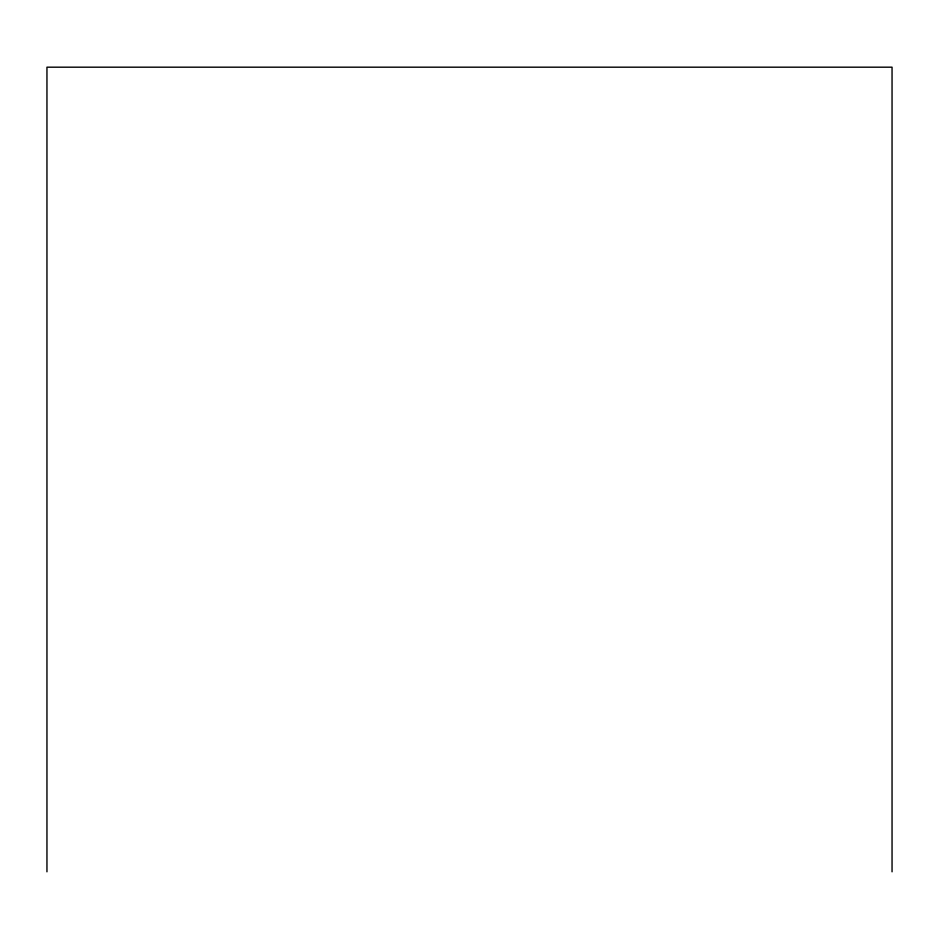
<?xml version="1.0" encoding="UTF-8"?>
<svg xmlns="http://www.w3.org/2000/svg" width="939" height="939" viewBox="0 0 939 939"><rect width="100%" height="100%" fill="white"/><g stroke="black" fill="none" stroke-linecap="round" stroke-linejoin="round"><path stroke-width="1.41" d="M892.05 871.815L892.05 67.185L46.95 67.185L46.95 871.815"/></g></svg>
